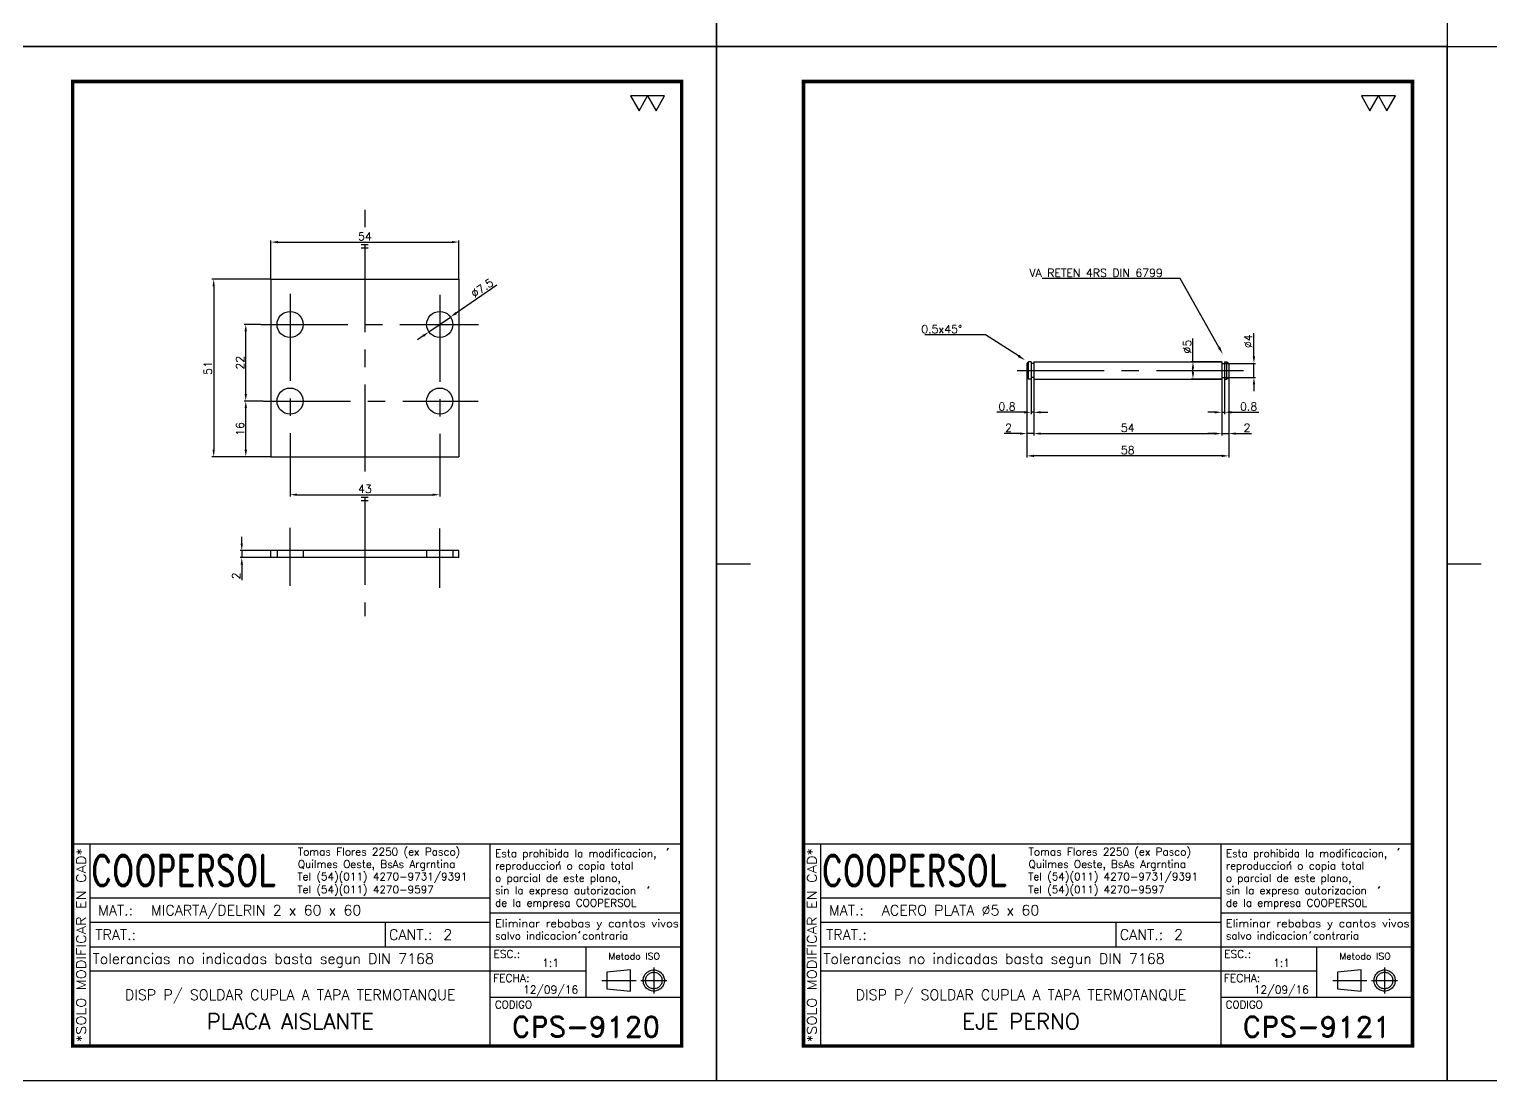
# Model space of a CAD drawing. Extents: x -21308 to -16735, y 11657 to 13517.
# Drawn here: x -20245.5 to -19825.5, y 12224.4 to 12526.4 of the extents above; entities that cross this region are included whole.
import ezdxf
from ezdxf import colors
from ezdxf.entities.mleader import LeaderData, LeaderLine
from ezdxf.enums import TextEntityAlignment as Align
from ezdxf.math import Vec2, Vec3

# ---------------------------------------------------------------- set-up
doc = ezdxf.new("R2010")
doc.units = 0
doc.header["$LTSCALE"] = 20
doc.header["$MEASUREMENT"] = 0
doc.linetypes.add('CENTER', pattern=[2, 1.25, -0.25, 0.25, -0.25])
doc.linetypes.add('HIDDEN', pattern=[0.375, 0.25, -0.125])
doc.layers.get('0').update_dxf_attribs({"linetype": 'CONTINUOUS'})
doc.layers.get('DEFPOINTS').update_dxf_attribs({"linetype": 'CONTINUOUS'})
for name, color, linetype in [('1', 1, 'CENTER'), ('CL', 1, 'CENTER'), ('CO', 3, 'CONTINUOUS'), ('OC', 1, 'HIDDEN')]:
    doc.layers.add(name, color=color, linetype=linetype)
doc.styles.add('ROMAND', font='ROMAND')
doc.styles.add('ROMANS', font='ROMANS.SHX')
doc.dimstyles.new('1', dxfattribs={"dimtxt": 2.3, "dimasz": 2, "dimexe": 0.5, "dimexo": 0.0625, "dimgap": 0.5, "dimtad": 1, "dimdec": 4, "dimdsep": 46, "dimtxsty": 'ROMANS', "dimcen": -2, "dimclrt": 7, "dimadec": 0, "dimazin": 0, "dimtfac": 0.869565, "dimtdec": 4, "dimtmove": 0, "dimatfit": 3, "dimfxl": 1, "dimtolj": 1, "dimarcsym": 0})

# ---------------------------------------------------------------- blocks, each defined once
blk = doc.blocks.new('A4G')
blk.add_line((0, 148.5), (9.75, 148.5))
blk.add_lwpolyline([(0, 297), (210, 297), (210, 0), (0, 0)], close=True)
at = {"const_width": 1}
blk.add_lwpolyline([(25, 287), (200, 287), (200, 10), (25, 10)], close=True, dxfattribs=at)
blk = doc.blocks.new('*D331')
at = {"layer": 'CO', "color": 0, "lineweight": -2}
for p, q in [((-20184.43, 12378.68), (-20184.43, 12380.68)), ((-20176.11, 12376.68), (-20184.93, 12376.68)), ((-20176.11, 12374.68), (-20184.93, 12374.68)), ((-20184.43, 12376.68), (-20184.43, 12374.68)), ((-20184.43, 12372.68), (-20184.43, 12368.15))]:
    blk.add_line(p, q, dxfattribs=at)
at = {"layer": 'CO', "color": 0}
for points in [[(-20184.76, 12378.68), (-20184.1, 12378.68), (-20184.43, 12376.68)], [(-20184.76, 12372.68), (-20184.1, 12372.68), (-20184.43, 12374.68)]]:
    blk.add_solid(points, dxfattribs=at)
at = {"layer": 'DEFPOINTS', "color": 0}
for p in [(-20184.43, 12374.68), (-20176.05, 12376.68), (-20176.05, 12374.68)]:
    blk.add_point(p, dxfattribs=at)
at = {"layer": 'CO', "color": 7, "insert": (-20186.08, 12369.41), "char_height": 2.3, "attachment_point": 5, "rotation": 90, "style": 'ROMANS'}
blk.add_mtext('\\A1;2', dxfattribs=at)
blk = doc.blocks.new('*D332')
at = {"layer": 'CO', "color": 0, "lineweight": -2}
for p, q in [((-20178.25, 12419.63), (-20183.78, 12419.63)), ((-20183.28, 12405.63), (-20183.28, 12417.63)), ((-20176.11, 12403.63), (-20183.78, 12403.63))]:
    blk.add_line(p, q, dxfattribs=at)
at = {"layer": 'CO', "color": 0}
for points in [[(-20183.61, 12417.63), (-20182.94, 12417.63), (-20183.28, 12419.63)], [(-20183.61, 12405.63), (-20182.94, 12405.63), (-20183.28, 12403.63)]]:
    blk.add_solid(points, dxfattribs=at)
at = {"layer": 'DEFPOINTS', "color": 0}
for p in [(-20183.28, 12419.63), (-20178.18, 12419.63), (-20176.05, 12403.63)]:
    blk.add_point(p, dxfattribs=at)
at = {"layer": 'CO', "color": 7, "insert": (-20184.93, 12411.63), "char_height": 2.3, "attachment_point": 5, "rotation": 90, "style": 'ROMANS'}
blk.add_mtext('\\A1;16', dxfattribs=at)
blk = doc.blocks.new('*D333')
at = {"layer": 'CO', "color": 0, "lineweight": -2}
for p, q in [((-20179.05, 12441.63), (-20183.78, 12441.63)), ((-20183.28, 12421.63), (-20183.28, 12439.63)), ((-20178.25, 12419.63), (-20183.78, 12419.63))]:
    blk.add_line(p, q, dxfattribs=at)
at = {"layer": 'CO', "color": 0}
for points in [[(-20183.61, 12439.63), (-20182.94, 12439.63), (-20183.28, 12441.63)], [(-20183.61, 12421.63), (-20182.94, 12421.63), (-20183.28, 12419.63)]]:
    blk.add_solid(points, dxfattribs=at)
at = {"layer": 'DEFPOINTS', "color": 0}
for p in [(-20183.28, 12441.63), (-20178.99, 12441.63), (-20178.18, 12419.63)]:
    blk.add_point(p, dxfattribs=at)
at = {"layer": 'CO', "color": 7, "insert": (-20184.93, 12430.63), "char_height": 2.3, "attachment_point": 5, "rotation": 90, "style": 'ROMANS'}
blk.add_mtext('\\A1;22', dxfattribs=at)
blk = doc.blocks.new('*D334')
at = {"layer": 'CO', "color": 0, "lineweight": -2}
for p, q in [((-20176.11, 12454.63), (-20193, 12454.63)), ((-20192.5, 12452.63), (-20192.5, 12405.63)), ((-20176.11, 12403.63), (-20193, 12403.63))]:
    blk.add_line(p, q, dxfattribs=at)
at = {"layer": 'CO', "color": 0}
for points in [[(-20192.83, 12452.63), (-20192.17, 12452.63), (-20192.5, 12454.63)], [(-20192.83, 12405.63), (-20192.17, 12405.63), (-20192.5, 12403.63)]]:
    blk.add_solid(points, dxfattribs=at)
at = {"layer": 'DEFPOINTS', "color": 0}
for p in [(-20176.05, 12454.63), (-20192.5, 12403.63), (-20176.05, 12403.63)]:
    blk.add_point(p, dxfattribs=at)
at = {"layer": 'CO', "color": 7, "insert": (-20194.15, 12429.13), "char_height": 2.3, "attachment_point": 5, "rotation": 90, "style": 'ROMANS'}
blk.add_mtext('\\A1;51', dxfattribs=at)
blk = doc.blocks.new('*D335')
at = {"layer": 'CO', "color": 0, "lineweight": -2}
for p, q in [((-20170.55, 12399.02), (-20170.55, 12392.24)), ((-20127.55, 12398.38), (-20127.55, 12392.24)), ((-20168.55, 12392.74), (-20129.55, 12392.74))]:
    blk.add_line(p, q, dxfattribs=at)
at = {"layer": 'CO', "color": 0}
for points in [[(-20168.55, 12393.07), (-20168.55, 12392.41), (-20170.55, 12392.74)], [(-20129.55, 12393.07), (-20129.55, 12392.41), (-20127.55, 12392.74)]]:
    blk.add_solid(points, dxfattribs=at)
at = {"layer": 'DEFPOINTS', "color": 0}
for p in [(-20170.55, 12399.09), (-20127.55, 12398.44), (-20127.55, 12392.74)]:
    blk.add_point(p, dxfattribs=at)
at = {"layer": 'CO', "color": 7, "insert": (-20149.05, 12394.39), "char_height": 2.3, "attachment_point": 5, "style": 'ROMANS'}
blk.add_mtext('\\A1;43', dxfattribs=at)
blk = doc.blocks.new('*D336')
at = {"layer": 'CO', "color": 0, "lineweight": -2}
for p, q in [((-20176.05, 12454.69), (-20176.05, 12465.79)), ((-20122.05, 12454.69), (-20122.05, 12465.79)), ((-20174.05, 12465.29), (-20124.05, 12465.29))]:
    blk.add_line(p, q, dxfattribs=at)
at = {"layer": 'CO', "color": 0}
for points in [[(-20174.05, 12465.62), (-20174.05, 12464.96), (-20176.05, 12465.29)], [(-20124.05, 12465.62), (-20124.05, 12464.96), (-20122.05, 12465.29)]]:
    blk.add_solid(points, dxfattribs=at)
at = {"layer": 'DEFPOINTS', "color": 0}
for p in [(-20122.05, 12465.29), (-20176.05, 12454.63), (-20122.05, 12454.63)]:
    blk.add_point(p, dxfattribs=at)
at = {"layer": 'CO', "color": 7, "insert": (-20149.05, 12466.94), "char_height": 2.3, "attachment_point": 5, "style": 'ROMANS'}
blk.add_mtext('\\A1;54', dxfattribs=at)
blk = doc.blocks.new('*D337')
at = {"layer": 'CO', "color": 0, "lineweight": -2}
for p, q in [((-20111.16, 12452.95), (-20122.82, 12444.9)), ((-20130.63, 12439.49), (-20124.46, 12443.76)), ((-20132.28, 12438.36), (-20133.92, 12437.22))]:
    blk.add_line(p, q, dxfattribs=at)
at = {"layer": 'CO', "color": 0}
for points in [[(-20123.01, 12445.17), (-20122.63, 12444.62), (-20124.46, 12443.76)], [(-20132.47, 12438.63), (-20132.09, 12438.08), (-20130.63, 12439.49)]]:
    blk.add_solid(points, dxfattribs=at)
at = {"layer": 'DEFPOINTS', "color": 0}
for p in [(-20124.46, 12443.76), (-20130.63, 12439.49)]:
    blk.add_point(p, dxfattribs=at)
at = {"layer": 'CO', "color": 7, "insert": (-20115.35, 12452.07), "char_height": 2.3, "attachment_point": 5, "rotation": 34.6528, "style": 'ROMANS'}
blk.add_mtext('\\A1;∅7.5', dxfattribs=at)
blk = doc.blocks.new('*D357')
at = {"layer": 'CO', "color": 0, "lineweight": -2}
for p, q in [((-19956.81, 12425.88), (-19956.81, 12409.79)), ((-19902.81, 12425.88), (-19902.81, 12409.79)), ((-19954.81, 12410.29), (-19904.81, 12410.29))]:
    blk.add_line(p, q, dxfattribs=at)
at = {"layer": 'CO', "color": 0}
for points in [[(-19954.81, 12410.62), (-19954.81, 12409.96), (-19956.81, 12410.29)], [(-19904.81, 12410.62), (-19904.81, 12409.96), (-19902.81, 12410.29)]]:
    blk.add_solid(points, dxfattribs=at)
at = {"layer": 'DEFPOINTS', "color": 0}
for p in [(-19956.81, 12425.94), (-19902.81, 12425.94), (-19902.81, 12410.29)]:
    blk.add_point(p, dxfattribs=at)
at = {"layer": 'CO', "color": 7, "insert": (-19929.81, 12411.94), "char_height": 2.3, "attachment_point": 5, "style": 'ROMANS'}
blk.add_mtext('\\A1;54', dxfattribs=at)
blk = doc.blocks.new('*D358')
at = {"layer": 'CO', "color": 0, "lineweight": -2}
for p, q in [((-19957.61, 12425.88), (-19957.61, 12415.91)), ((-19956.81, 12425.88), (-19956.81, 12415.91)), ((-19959.61, 12416.41), (-19967.43, 12416.41)), ((-19956.81, 12416.41), (-19957.61, 12416.41)), ((-19954.81, 12416.41), (-19952.81, 12416.41))]:
    blk.add_line(p, q, dxfattribs=at)
at = {"layer": 'CO', "color": 0}
for points in [[(-19959.61, 12416.74), (-19959.61, 12416.08), (-19957.61, 12416.41)], [(-19954.81, 12416.74), (-19954.81, 12416.08), (-19956.81, 12416.41)]]:
    blk.add_solid(points, dxfattribs=at)
at = {"layer": 'DEFPOINTS', "color": 0}
for p in [(-19957.61, 12425.94), (-19956.81, 12425.94), (-19957.61, 12416.41)]:
    blk.add_point(p, dxfattribs=at)
at = {"layer": 'CO', "color": 7, "insert": (-19964.52, 12418.06), "char_height": 2.3, "attachment_point": 5, "style": 'ROMANS'}
blk.add_mtext('\\A1;0.8', dxfattribs=at)
blk = doc.blocks.new('*D359')
at = {"layer": 'CO', "color": 0, "lineweight": -2}
for p, q in [((-19902.81, 12425.88), (-19902.81, 12415.91)), ((-19902.01, 12425.88), (-19902.01, 12415.91)), ((-19904.81, 12416.41), (-19906.81, 12416.41)), ((-19902.81, 12416.41), (-19902.01, 12416.41)), ((-19900.01, 12416.41), (-19892.19, 12416.41))]:
    blk.add_line(p, q, dxfattribs=at)
at = {"layer": 'CO', "color": 0}
for points in [[(-19904.81, 12416.74), (-19904.81, 12416.08), (-19902.81, 12416.41)], [(-19900.01, 12416.74), (-19900.01, 12416.08), (-19902.01, 12416.41)]]:
    blk.add_solid(points, dxfattribs=at)
at = {"layer": 'DEFPOINTS', "color": 0}
for p in [(-19902.81, 12425.94), (-19902.01, 12425.94), (-19902.01, 12416.41)]:
    blk.add_point(p, dxfattribs=at)
at = {"layer": 'CO', "color": 7, "insert": (-19895.1, 12418.06), "char_height": 2.3, "attachment_point": 5, "style": 'ROMANS'}
blk.add_mtext('\\A1;0.8', dxfattribs=at)
blk = doc.blocks.new('*D360')
at = {"layer": 'CO', "color": 0, "lineweight": -2}
for p, q in [((-19958.81, 12426.38), (-19958.81, 12409.79)), ((-19956.81, 12425.88), (-19956.81, 12409.79)), ((-19960.81, 12410.29), (-19965.35, 12410.29)), ((-19956.81, 12410.29), (-19958.81, 12410.29)), ((-19954.81, 12410.29), (-19952.81, 12410.29))]:
    blk.add_line(p, q, dxfattribs=at)
at = {"layer": 'CO', "color": 0}
for points in [[(-19960.81, 12410.62), (-19960.81, 12409.96), (-19958.81, 12410.29)], [(-19954.81, 12410.62), (-19954.81, 12409.96), (-19956.81, 12410.29)]]:
    blk.add_solid(points, dxfattribs=at)
at = {"layer": 'DEFPOINTS', "color": 0}
for p in [(-19958.81, 12426.44), (-19956.81, 12425.94), (-19958.81, 12410.29)]:
    blk.add_point(p, dxfattribs=at)
at = {"layer": 'CO', "color": 7, "insert": (-19964.08, 12411.94), "char_height": 2.3, "attachment_point": 5, "style": 'ROMANS'}
blk.add_mtext('\\A1;2', dxfattribs=at)
blk = doc.blocks.new('*D361')
at = {"layer": 'CO', "color": 0, "lineweight": -2}
for p, q in [((-19902.81, 12425.88), (-19902.81, 12409.79)), ((-19900.81, 12426.38), (-19900.81, 12409.79)), ((-19904.81, 12410.29), (-19906.81, 12410.29)), ((-19902.81, 12410.29), (-19900.81, 12410.29)), ((-19898.81, 12410.29), (-19894.28, 12410.29))]:
    blk.add_line(p, q, dxfattribs=at)
at = {"layer": 'CO', "color": 0}
for points in [[(-19904.81, 12410.62), (-19904.81, 12409.96), (-19902.81, 12410.29)], [(-19898.81, 12410.62), (-19898.81, 12409.96), (-19900.81, 12410.29)]]:
    blk.add_solid(points, dxfattribs=at)
at = {"layer": 'DEFPOINTS', "color": 0}
for p in [(-19902.81, 12425.94), (-19900.81, 12426.44), (-19900.81, 12410.29)]:
    blk.add_point(p, dxfattribs=at)
at = {"layer": 'CO', "color": 7, "insert": (-19895.55, 12411.94), "char_height": 2.3, "attachment_point": 5, "style": 'ROMANS'}
blk.add_mtext('\\A1;2', dxfattribs=at)
blk = doc.blocks.new('*D362')
at = {"layer": 'CO', "color": 0, "lineweight": -2}
for p, q in [((-19958.81, 12426.38), (-19958.81, 12403.39)), ((-19900.81, 12426.38), (-19900.81, 12403.39)), ((-19902.81, 12403.89), (-19956.81, 12403.89))]:
    blk.add_line(p, q, dxfattribs=at)
at = {"layer": 'CO', "color": 0}
for points in [[(-19956.81, 12404.23), (-19956.81, 12403.56), (-19958.81, 12403.89)], [(-19902.81, 12404.23), (-19902.81, 12403.56), (-19900.81, 12403.89)]]:
    blk.add_solid(points, dxfattribs=at)
at = {"layer": 'DEFPOINTS', "color": 0}
for p in [(-19958.81, 12426.44), (-19900.81, 12426.44), (-19958.81, 12403.89)]:
    blk.add_point(p, dxfattribs=at)
at = {"layer": 'CO', "color": 7, "insert": (-19929.81, 12405.54), "char_height": 2.3, "attachment_point": 5, "style": 'ROMANS'}
blk.add_mtext('\\A1;58', dxfattribs=at)
blk = doc.blocks.new('*D363')
at = {"layer": 'CO', "color": 0, "lineweight": -2}
for p, q in [((-19911.09, 12430.94), (-19911.09, 12437.56)), ((-19902.88, 12430.94), (-19911.59, 12430.94)), ((-19911.09, 12427.94), (-19911.09, 12428.94)), ((-19902.88, 12425.94), (-19911.59, 12425.94))]:
    blk.add_line(p, q, dxfattribs=at)
at = {"layer": 'CO', "color": 0}
for points in [[(-19911.42, 12428.94), (-19910.76, 12428.94), (-19911.09, 12430.94)], [(-19911.42, 12427.94), (-19910.76, 12427.94), (-19911.09, 12425.94)]]:
    blk.add_solid(points, dxfattribs=at)
at = {"layer": 'DEFPOINTS', "color": 0}
for p in [(-19911.09, 12430.94), (-19902.81, 12430.94), (-19902.81, 12425.94)]:
    blk.add_point(p, dxfattribs=at)
at = {"layer": 'CO', "color": 7, "insert": (-19912.74, 12435.25), "char_height": 2.3, "attachment_point": 5, "rotation": 90, "style": 'ROMANS'}
blk.add_mtext('\\A1;%%C5', dxfattribs=at)
blk = doc.blocks.new('*D364')
at = {"layer": 'CO', "color": 0, "lineweight": -2}
for p, q in [((-19893.57, 12432.44), (-19893.57, 12439.17)), ((-19901.95, 12430.44), (-19893.07, 12430.44)), ((-19893.57, 12426.44), (-19893.57, 12430.44)), ((-19901.95, 12426.44), (-19893.07, 12426.44)), ((-19893.57, 12424.44), (-19893.57, 12422.44))]:
    blk.add_line(p, q, dxfattribs=at)
at = {"layer": 'CO', "color": 0}
for points in [[(-19893.9, 12432.44), (-19893.23, 12432.44), (-19893.57, 12430.44)], [(-19893.9, 12424.44), (-19893.23, 12424.44), (-19893.57, 12426.44)]]:
    blk.add_solid(points, dxfattribs=at)
at = {"layer": 'DEFPOINTS', "color": 0}
for p in [(-19902.01, 12430.44), (-19893.57, 12430.44), (-19902.01, 12426.44)]:
    blk.add_point(p, dxfattribs=at)
at = {"layer": 'CO', "color": 7, "insert": (-19895.22, 12436.81), "char_height": 2.3, "attachment_point": 5, "rotation": 90, "style": 'ROMANS'}
blk.add_mtext('\\A1;%%C4', dxfattribs=at)
blk = doc.blocks.new('COOPERSOLROT-02')
for p, q in [((0, 58), (175, 58)), ((0, 0), (0, 58)), ((5, 0), (5, 58)), ((120, 0), (120, 58)), ((175, 0), (175, 58)), ((5, 42.5), (120, 42.5)), ((120, 38.19), (175, 38.19)), ((5, 35.5), (120, 35.5)), ((89.89, 28.5), (89.89, 35.5)), ((5, 28.5), (175, 28.5)), ((147.5, 14), (147.5, 28.5)), ((147.5, 21.5), (5, 21.5)), ((120, 14), (175, 14)), ((0, 0), (175, 0))]:
    blk.add_line(p, q)
at = {"color": 1, "linetype": 'CENTER'}
blk.add_line((166.98, 22.51), (166.98, 15.06), dxfattribs=at)
for points in [[(152.09, 18.79), (161.93, 18.79)], [(163.26, 18.79), (170.71, 18.79)]]:
    blk.add_lwpolyline(points, dxfattribs=at)
at = {"layer": '1'}
for points in [[(170.85, 56.26), (171.21, 56.85)], [(139.66, 52.43), (140.02, 53.02)], [(165.28, 45.22), (165.64, 45.81)], [(145.46, 32.42), (145.82, 33.01)]]:
    blk.add_lwpolyline(points, dxfattribs=at)
blk.add_lwpolyline([(160.25, 18.79), (160.25, 21.83), (153.47, 21.16), (153.47, 16.41), (160.25, 15.74)], close=True, dxfattribs=at)
for radius in [3.05, 2.37]:
    blk.add_circle((166.98, 18.79), radius, dxfattribs=at)
at = {"style": 'ROMANS', "width": 0.996387}
blk.add_text('*SOLO MODIFICAR EN CAD*', height=2.7, rotation=90, dxfattribs=at).set_placement((3.77, 1.09), (3.77, 56.81), align=Align.FIT)
at = {"style": 'ROMAND', "width": 0.75}
blk.add_text('COOPERSOL', height=9, dxfattribs=at).set_placement((5.26, 45.85))
at = {"style": 'ROMANS'}
for s, p in [('MAT.:', (7.32, 37.47)), ('TRAT.:', (6.5, 30.47)), ('CANT.:', (90.89, 30.47)), ('Tolerancias no indicadas basta segun DIN 7168', (5.7, 23.56))]:
    blk.add_text(s, height=3, dxfattribs=at).set_placement(p)
for tag, height, style, p in [('CONJUNTO', 2.3, 'ROMANS', (62.5, 17.5)), ('SUBCONJUNTO', 3, 'ROMANS', (62.5, 11.5)), ('COD-PLA', 6, 'ROMAND', (147.5, 5.5)), ('DENOMINACION', 4.5, 'ROMANS', (62.5, 4.75))]:
    blk.add_attdef(tag, text='', height=height, dxfattribs=dict(style=style)).set_placement(p, align=Align.MIDDLE)
at = {"layer": '1', "style": 'ROMANS'}
for s, height, p in [('Tomas Flores 2250 (ex Pasco)', 2.2, (64.69, 54.68)), ('Esta prohibida la modificacion,', 2.2, (121.36, 54.23)), ('Quilmes Oeste, BsAs Argrntina', 2.2, (64.69, 51.12)), ('reproduccion o copia total', 2.2, (121.36, 50.67)), ('Tel (54)(011) 4270-9731/9391', 2.2, (64.55, 47.56)), ('Tel (54)(011) 4270-9597', 2.2, (64.55, 43.83)), ('o parcial de este plano,', 2.2, (121.36, 47.11)), ('sin la expresa autorizacion ', 2.2, (121.36, 43.55)), ('de la empresa COOPERSOL', 2.2, (121.36, 39.99)), ('salvo indicacion contraria', 2.2, (121.36, 30.54)), ('ESC.:', 2.25, (120.89, 25.29)), ('FECHA:', 2.25, (120.81, 18.36)), ('CODIGO', 2.16, (121.33, 10.78))]:
    blk.add_text(s, height=height, dxfattribs=at).set_placement(p)
at = {"layer": '1', "style": 'ROMANS', "width": 0.96139}
blk.add_text('Eliminar rebabas y cantos vivos', height=2.2, dxfattribs=at).set_placement((121.34, 34.1), (174.21, 34.1), align=Align.FIT)
at = {"layer": '1', "style": 'ROMANS'}
blk.add_text('Metodo ISO', height=1.948, dxfattribs=at).set_placement((161.34, 25.77), align=Align.MIDDLE)
for tag, p in [('MAT', (22.51, 37.47)), ('TRAT', (22.51, 30.47)), ('CANT', (106.49, 30.47))]:
    blk.add_attdef(tag, p, '', height=3, dxfattribs=at)
for tag, p in [('ESC', (137.33, 22.73)), ('FECHA', (137.33, 15.06))]:
    blk.add_attdef(tag, text='', height=2.25, dxfattribs=at).set_placement(p, align=Align.CENTER)

msp = doc.modelspace()

# ---------------------------------------------------------------- linework, layer by layer
for p, q in [((-20176.04771, 12454.62616), (-20122.04771, 12454.62616)), ((-20176.04771, 12454.62616), (-20176.04771, 12403.62616)), ((-20122.04771, 12454.62616), (-20122.04771, 12403.62616)), ((-19958.31337, 12430.94463), (-19958.81337, 12430.44463)), ((-19958.81337, 12430.44463), (-19958.81337, 12426.44463)), ((-19957.61337, 12430.94463), (-19958.31337, 12430.94463)), ((-19958.31337, 12425.94463), (-19958.31337, 12430.94463)), ((-19957.61337, 12430.94463), (-19957.61337, 12425.94463)), ((-19956.81337, 12430.44463), (-19957.61337, 12430.44463)), ((-19956.81337, 12430.94463), (-19956.81337, 12425.94463)), ((-19956.81337, 12430.94463), (-19902.81337, 12430.94463)), ((-19902.81337, 12430.94463), (-19902.81337, 12425.94463)), ((-19902.81337, 12430.44463), (-19902.01337, 12430.44463)), ((-19902.01337, 12430.94463), (-19902.01337, 12425.94463)), ((-19902.01337, 12430.94463), (-19901.31337, 12430.94463)), ((-19901.31337, 12430.94463), (-19900.81337, 12430.44463)), ((-19901.31337, 12425.94463), (-19901.31337, 12430.94463)), ((-19900.81337, 12430.44463), (-19900.81337, 12426.44463)), ((-19958.81337, 12426.44463), (-19958.31337, 12425.94463)), ((-19957.61337, 12425.94463), (-19958.31337, 12425.94463)), ((-19956.81337, 12426.44463), (-19957.61337, 12426.44463)), ((-19956.81337, 12425.94463), (-19902.81337, 12425.94463)), ((-19902.81337, 12426.44463), (-19902.01337, 12426.44463)), ((-19902.01337, 12425.94463), (-19901.31337, 12425.94463)), ((-19900.81337, 12426.44463), (-19901.31337, 12425.94463)), ((-20176.04771, 12403.62616), (-20122.04771, 12403.62616)), ((-20176.04771, 12374.67915), (-20176.04771, 12376.67915)), ((-20122.04771, 12376.67915), (-20176.04771, 12376.67915)), ((-20122.04771, 12374.67915), (-20176.04771, 12374.67915)), ((-20122.04771, 12374.67915), (-20122.04771, 12376.67915))]:
    msp.add_line(p, q)
for centre in [(-20170.54771, 12441.62616), (-20127.54771, 12441.62616), (-20170.54771, 12419.62616), (-20127.54771, 12419.62616)]:
    msp.add_circle(centre, 3.75)
at = {"layer": 'CL'}
for p, q in [((-20149.04771, 12474.53672), (-20149.04771, 12469.55047)), ((-20149.04771, 12464.41023), (-20149.04771, 12396.6257)), ((-20170.54771, 12450.39654), (-20170.54771, 12399.08515)), ((-20127.54771, 12450.18375), (-20127.54771, 12398.43782)), ((-20178.99004, 12441.62616), (-20116.40994, 12441.62616)), ((-19961.60708, 12428.44463), (-19895.03195, 12428.44463)), ((-20178.18436, 12419.62616), (-20116.48464, 12419.62616)), ((-20149.04771, 12391.82512), (-20149.04771, 12357.8946)), ((-20170.54771, 12366.59411), (-20170.54771, 12383.20846)), ((-20127.54771, 12365.94678), (-20127.54771, 12382.99267))]:
    msp.add_line(p, q, dxfattribs=at)
at = {"layer": 'CO'}
for p, q in [((-20148.0758, 12464.51605), (-20150.07592, 12464.51605)), ((-20148.0758, 12463.51605), (-20150.07592, 12463.51605)), ((-20148.0758, 12391.96531), (-20150.07592, 12391.96531)), ((-20148.0758, 12390.96531), (-20150.07592, 12390.96531))]:
    msp.add_line(p, q, dxfattribs=at)
for points in [[(-20070.25656, 12503.02856), (-20067.81241, 12507.26195), (-20072.70071, 12507.26195)], [(-20065.36825, 12503.02856), (-20062.9241, 12507.26195), (-20067.81241, 12507.26195)], [(-19860.25656, 12503.02856), (-19857.81241, 12507.26195), (-19862.70071, 12507.26195)], [(-19855.36825, 12503.02856), (-19852.9241, 12507.26195), (-19857.81241, 12507.26195)]]:
    msp.add_lwpolyline(points, close=True, dxfattribs=at)
at = {"layer": 'OC'}
for p, q in [((-20174.29771, 12376.67915), (-20174.29771, 12374.67915)), ((-20166.79771, 12376.67915), (-20166.79771, 12374.67915)), ((-20131.29771, 12376.67915), (-20131.29771, 12374.67915)), ((-20123.79771, 12376.67915), (-20123.79771, 12374.67915))]:
    msp.add_line(p, q, dxfattribs=at)

# ---------------------------------------------------------------- block references
for p in [(-20258.00568, 12521.42201), (-20048.00568, 12521.42201), (-20258.00568, 12224.42201), (-20048.00568, 12224.42201), (-19838.00568, 12224.42201)]:
    msp.add_blockref('A4G', p)
ref = msp.add_blockref('COOPERSOLROT-02', (-20233.00568, 12234.42201))
ref.add_attrib('COD-PLA', 'CPS-9120', dxfattribs={"height": 6, "style": 'ROMAND'}).set_placement((-20085.50568, 12239.92201), align=Align.MIDDLE)
ref.add_attrib('FECHA', '12/09/16', dxfattribs={"layer": '1', "height": 2.25, "style": 'ROMANS'}).set_placement((-20095.671, 12249.48301), align=Align.CENTER)
ref.add_attrib('MAT', 'MICARTA/DELRIN 2 x 60 x 60', (-20210.50039, 12271.89016), dxfattribs={"layer": '1', "height": 3, "style": 'ROMANS'})
ref.add_attrib('ESC', '1:1', dxfattribs={"layer": '1', "height": 2.25, "style": 'ROMANS'}).set_placement((-20095.671, 12257.15056), align=Align.CENTER)
ref.add_attrib('CANT', '2', (-20126.51509, 12264.89016), dxfattribs={"layer": '1', "height": 3, "style": 'ROMANS'})
ref.add_attrib('DENOMINACION', 'PLACA AISLANTE', dxfattribs={"height": 4.5, "style": 'ROMANS'}).set_placement((-20170.50568, 12241.45983), align=Align.MIDDLE)
ref.add_attrib('SUBCONJUNTO', 'DISP P/ SOLDAR CUPLA A TAPA TERMOTANQUE', dxfattribs={"height": 3, "style": 'ROMANS'}).set_placement((-20170.50568, 12248.89986), align=Align.MIDDLE)
ref = msp.add_blockref('COOPERSOLROT-02', (-20023.00568, 12234.42201))
ref.add_attrib('COD-PLA', 'CPS-9121', dxfattribs={"height": 6, "style": 'ROMAND'}).set_placement((-19875.50568, 12239.92201), align=Align.MIDDLE)
ref.add_attrib('FECHA', '12/09/16', dxfattribs={"layer": '1', "height": 2.25, "style": 'ROMANS'}).set_placement((-19885.671, 12249.48301), align=Align.CENTER)
ref.add_attrib('MAT', 'ACERO PLATA %%C5 x 60', (-20000.50039, 12271.89016), dxfattribs={"layer": '1', "height": 3, "style": 'ROMANS'})
ref.add_attrib('ESC', '1:1', dxfattribs={"layer": '1', "height": 2.25, "style": 'ROMANS'}).set_placement((-19885.671, 12257.15056), align=Align.CENTER)
ref.add_attrib('CANT', '2', (-19916.51509, 12264.89016), dxfattribs={"layer": '1', "height": 3, "style": 'ROMANS'})
ref.add_attrib('DENOMINACION', 'EJE PERNO', dxfattribs={"height": 4.5, "style": 'ROMANS'}).set_placement((-19960.50568, 12241.45983), align=Align.MIDDLE)
ref.add_attrib('SUBCONJUNTO', 'DISP P/ SOLDAR CUPLA A TAPA TERMOTANQUE', dxfattribs={"height": 3, "style": 'ROMANS'}).set_placement((-19960.50568, 12248.89986), align=Align.MIDDLE)

# ---------------------------------------------------------------- dimensions: what is measured, and where the dimension line sits
at = {"layer": 'CO'}
for base, p1, p2, picture, middle in [((-20122.04771, 12465.29005), (-20176.04771, 12454.62616), (-20122.04771, 12454.62616), '*D336', (-20149.04771, 12466.94005)), ((-19957.61337, 12416.41134), (-19956.81337, 12425.94463), (-19957.61337, 12425.94463), '*D358', (-19964.5229, 12418.06134)), ((-19958.81337, 12410.28948), (-19956.81337, 12425.94463), (-19958.81337, 12426.44463), '*D360', (-19964.08004, 12411.93948)), ((-19958.81337, 12403.89223), (-19900.81337, 12426.44463), (-19958.81337, 12426.44463), '*D362', (-19929.81337, 12405.54223)), ((-19902.81337, 12410.28948), (-19956.81337, 12425.94463), (-19902.81337, 12425.94463), '*D357', (-19929.81337, 12411.93948)), ((-19900.81337, 12410.28948), (-19902.81337, 12425.94463), (-19900.81337, 12426.44463), '*D361', (-19895.54671, 12411.93948)), ((-19902.01337, 12416.41134), (-19902.81337, 12425.94463), (-19902.01337, 12425.94463), '*D359', (-19895.10385, 12418.06134)), ((-20127.54771, 12392.73931), (-20170.54771, 12399.08515), (-20127.54771, 12398.43782), '*D335', (-20149.04771, 12394.38931))]:
    dim = msp.add_linear_dim(base=base, p1=p1, p2=p2, dimstyle='1', dxfattribs=at)
    dim.commit()
    dim.dimension.update_dxf_attribs({"geometry": picture, "text_midpoint": middle})
for base, p1, p2, picture, middle in [((-20192.50082, 12403.62616), (-20176.04771, 12454.62616), (-20176.04771, 12403.62616), '*D334', (-20194.15082, 12429.12616)), ((-20183.27683, 12419.62616), (-20176.04771, 12403.62616), (-20178.18436, 12419.62616), '*D332', (-20184.92683, 12411.62616)), ((-20184.43099, 12374.67915), (-20176.04771, 12376.67915), (-20176.04771, 12374.67915), '*D331', (-20186.08099, 12369.41248))]:
    dim = msp.add_linear_dim(base=base, p1=p1, p2=p2, angle=90, dimstyle='1', dxfattribs=at)
    dim.commit()
    dim.dimension.update_dxf_attribs({"geometry": picture, "text_midpoint": middle})
dim = msp.add_diameter_dim_2p(p1=(-20130.63251, 12439.4939), p2=(-20124.46292, 12443.75842), dimstyle='1', dxfattribs=at)
dim.commit()
dim.dimension.update_dxf_attribs({"geometry": '*D337', "text_midpoint": (-20114.40821, 12450.70839), "dimtype": 163})
dim = msp.add_linear_dim(base=(-20183.27683, 12441.62616), p1=(-20178.18436, 12419.62616), p2=(-20178.99004, 12441.62616), angle=90, dimstyle='1', override={"dimtmove": 1}, dxfattribs=at)
dim.commit()
dim.dimension.update_dxf_attribs({"geometry": '*D333', "text_midpoint": (-20184.92683, 12430.62616)})
dim = msp.add_linear_dim(base=(-19911.0896, 12430.94463), p1=(-19902.81337, 12425.94463), p2=(-19902.81337, 12430.94463), angle=90, text='%%C<>', dimstyle='1', dxfattribs=at)
dim.commit()
dim.dimension.update_dxf_attribs({"geometry": '*D363', "text_midpoint": (-19911.0896, 12435.25177), "dimtype": 160})
dim = msp.add_linear_dim(base=(-19893.56813, 12430.44463), p1=(-19902.01337, 12426.44463), p2=(-19902.01337, 12430.44463), angle=90, text='%%C<>', dimstyle='1', dxfattribs=at)
dim.commit()
dim.dimension.update_dxf_attribs({"geometry": '*D364', "text_midpoint": (-19895.21813, 12436.80653)})

# ---------------------------------------------------------------- leaders
ml = msp.add_multileader_mtext('Standard', dxfattribs=at)
ml.set_content('VA RETEN 4RS DIN 6799', color=7, style='ROMANS')
ml.set_leader_properties(color=256, linetype='ByLayer', lineweight=-1)
ml.build(insert=Vec2(0, 0))
ml.multileader.update_dxf_attribs({"text_left_attachment_type": 6, "text_right_attachment_type": 5, "dogleg_length": 4, "arrow_head_size": 2.3})
ctx = ml.context
ctx.base_point, ctx.char_height, ctx.arrow_head_size, ctx.landing_gap_size, ctx.plane_origin = Vec3(-19965.00038, 12454.84437), 2.3, 2.3, 1, Vec3(-19902.51203, 12433.10716)
ctx.left_attachment, ctx.right_attachment, ctx.text_align_type = 6, 5, 2
notes = []
notes.append((ctx, [(0, (1, 1, 0), (-19914.75276, 12454.84437), (-1, 0), 4, [(0, [(-19902.51203, 12433.10716)], 0, [])])]))
ctx.mtext.insert, ctx.mtext.alignment, ctx.mtext.flow_direction = Vec3(-19919.75276, 12457.60437), 3, 5
ml = msp.add_multileader_mtext('Standard', dxfattribs=at)
ml.set_content('0.5x45%%D', color=7, style='ROMANS')
ml.set_leader_properties(color=256, linetype='ByLayer', lineweight=-1)
ml.build(insert=Vec2(0, 0))
ml.multileader.update_dxf_attribs({"text_left_attachment_type": 6, "text_right_attachment_type": 5, "dogleg_length": 4, "arrow_head_size": 2.3})
ctx = ml.context
ctx.base_point, ctx.char_height, ctx.arrow_head_size, ctx.landing_gap_size, ctx.plane_origin = Vec3(-19990.36619, 12438.6748), 2.3, 2.3, 1, Vec3(-19959.28954, 12431.35266)
ctx.left_attachment, ctx.right_attachment, ctx.text_align_type = 6, 5, 2
notes.append((ctx, [(0, (1, 1, 0), (-19972.4281, 12438.6748), (-1, 0), 4, [(0, [(-19959.28954, 12431.35266), (-19970.68004, 12438.6748)], 0, [])])]))
ctx.mtext.insert, ctx.mtext.alignment, ctx.mtext.flow_direction = Vec3(-19977.4281, 12441.4348), 3, 5
for ctx, leaders in notes:
    for number, flags, end, landing, length, lines in leaders:
        leader = LeaderData()
        leader.index, (leader.has_last_leader_line, leader.has_dogleg_vector, leader.attachment_direction) = number, flags
        leader.last_leader_point, leader.dogleg_vector, leader.dogleg_length = Vec3(end), Vec3(landing), length
        for number, points, colour, breaks in lines:
            line = LeaderLine()
            line.index, line.vertices, line.color, line.breaks = number, Vec3.list(points), colors.encode_raw_color(colour), breaks
            leader.lines.append(line)
        ctx.leaders.append(leader)

doc.saveas('drawing.dxf')
